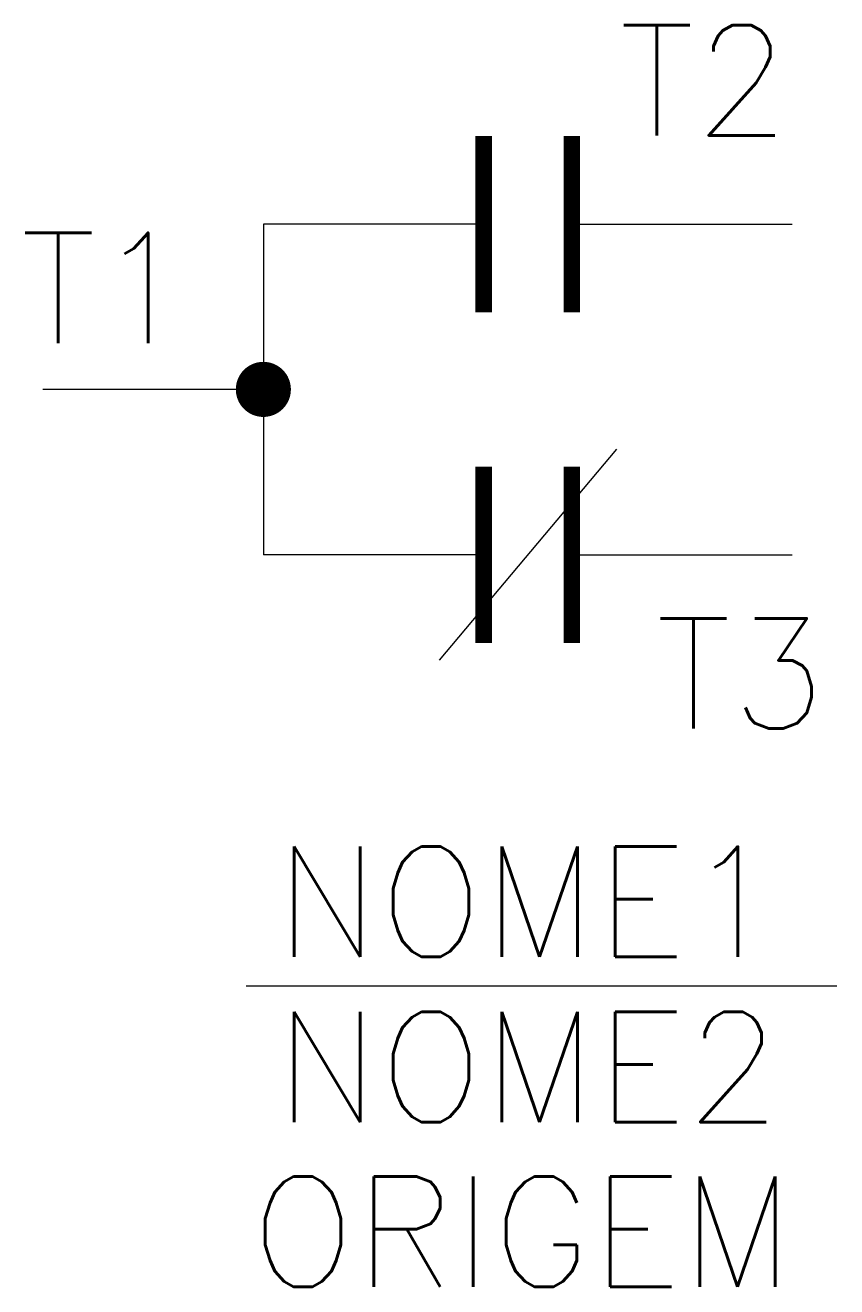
# Model space of a CAD drawing. Extents: x 195.7 to 210.4, y 178.5 to 201.4.
import ezdxf
from ezdxf.enums import TextEntityAlignment as Align

# ---------------------------------------------------------------- set-up
doc = ezdxf.new("R2010")
doc.units = 0
doc.header["$MEASUREMENT"] = 0
doc.layers.get('0').update_dxf_attribs({"linetype": 'CONTINUOUS'})
doc.styles.add('ROMANS', font='romans')

# ---------------------------------------------------------------- blocks, each defined once
blk = doc.blocks.new('CON2')
at = {"const_width": 0.5}
blk.add_lwpolyline([(-0.25, 0, 1), (0.25, 0, 1)], format="xyb", close=True, dxfattribs=at)

msp = doc.modelspace()

# ---------------------------------------------------------------- linework, layer by layer
at = {"color": 0}
for p, q in [((200, 197.75), (200, 191.75)), ((200, 194.75), (196, 194.75)), ((199.689, 183.926), (210.408, 183.926))]:
    msp.add_line(p, q, dxfattribs=at)
for p, q in [((204, 197.75), (200, 197.75)), ((205.6, 197.75), (209.6, 197.75)), ((206.407, 193.665), (203.193, 189.835)), ((204, 191.75), (200, 191.75)), ((205.6, 191.75), (209.6, 191.75))]:
    msp.add_line(p, q)
at = {"color": 5, "const_width": 0.3}
for points in [[(204, 196.15), (204, 199.35)], [(205.6, 196.15), (205.6, 199.35)], [(204, 190.15), (204, 193.35)], [(205.6, 190.15), (205.6, 193.35)]]:
    msp.add_lwpolyline(points, dxfattribs=at)

# ---------------------------------------------------------------- block references
at = {"color": 0}
msp.add_blockref('CON2', (200, 194.75), dxfattribs=at)

# ---------------------------------------------------------------- texts
at = {"color": 7, "lineweight": -3, "style": 'ROMANS'}
for tag, p in [('T2', (206.457, 200.36)), ('T3', (207.12, 189.594))]:
    msp.add_attdef(tag, text='', height=2, dxfattribs=at).set_placement(p, align=Align.MIDDLE_LEFT)
msp.add_attdef('T1', text='', height=2, dxfattribs=at).set_placement((198.678, 196.592), align=Align.MIDDLE_RIGHT)
for tag, text, p in [('NOME1', '', (204.8, 185.452)), ('NOME2', 'NOME2', (204.8, 182.452)), ('ORIGEM', 'ORIGEM', (204.707, 179.463))]:
    msp.add_attdef(tag, text=text, height=2, dxfattribs=at).set_placement(p, align=Align.MIDDLE_CENTER)

doc.saveas('drawing.dxf')
